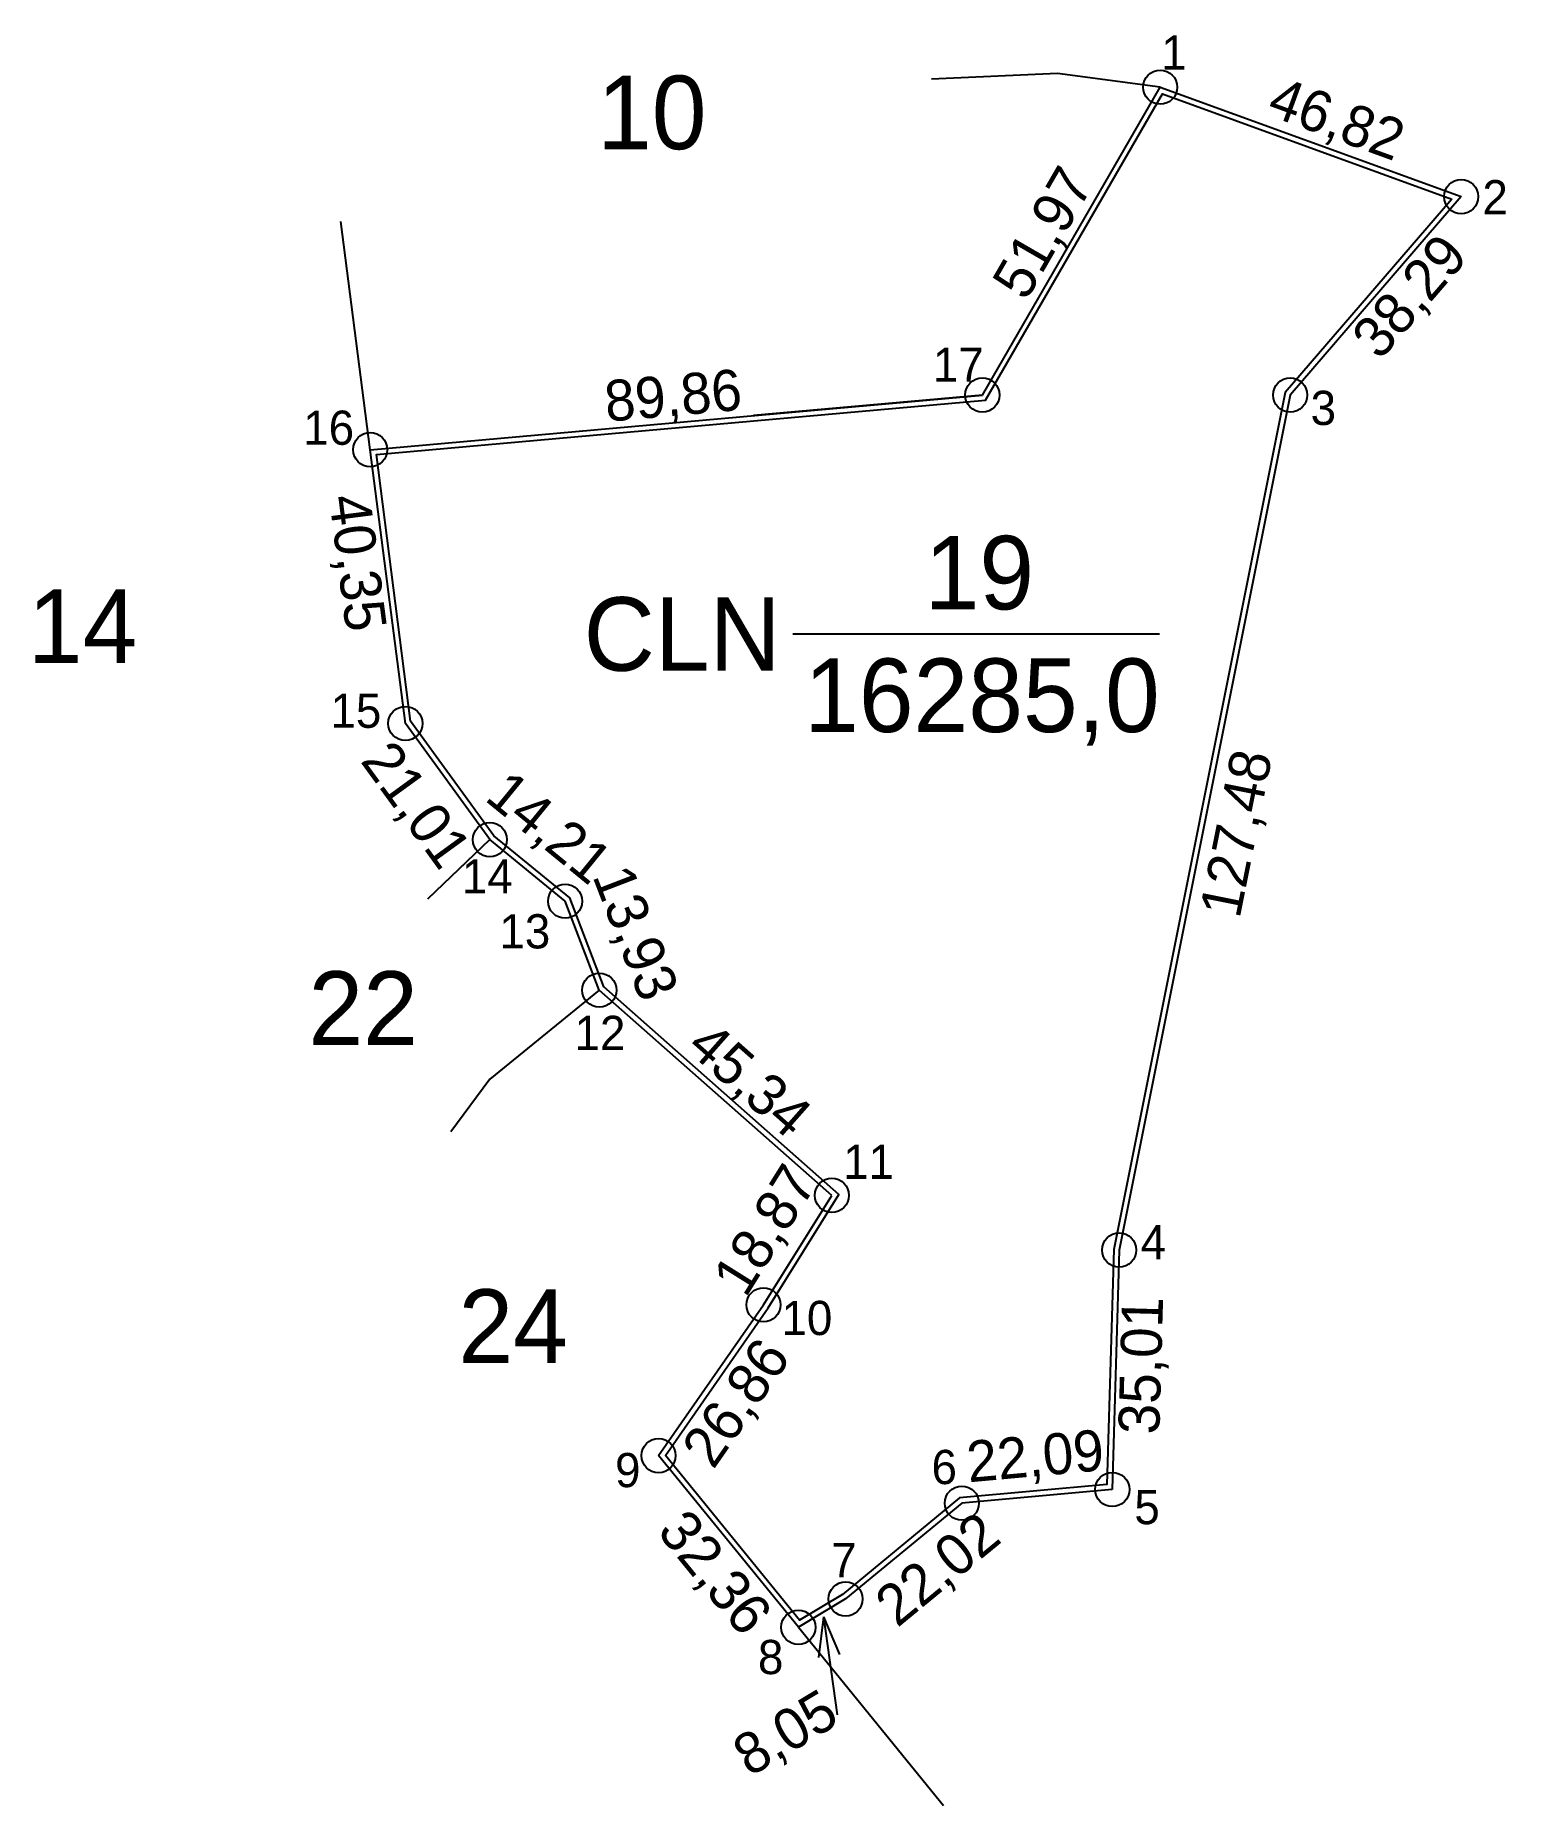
# Model space of a CAD drawing. Extents: x 553412 to 553626, y 1840727 to 1840986.
import ezdxf

# ---------------------------------------------------------------- set-up
doc = ezdxf.new("R2010")
doc.units = 0
for name, color, linetype in [('CanhThua', 7, 'Continuous'), ('ChieuDaiCanhThua', 7, 'Continuous'), ('Level 2', 7, 'Continuous'), ('Level 35', 7, 'Continuous'), ('MocDinhThua', 7, 'Continuous'), ('NhanDiaChinhThua', 7, 'Continuous'), ('NhanTuCan', 7, 'Continuous'), ('RauThua', 7, 'Continuous'), ('SoHieuDinhThua', 7, 'Continuous')]:
    doc.layers.add(name, color=color, linetype=linetype)

msp = doc.modelspace()

# ---------------------------------------------------------------- linework, layer by layer
at = {"layer": 'CanhThua'}
for p, q in [((553550, 1840933), (553576, 1840978)), ((553576, 1840978), (553620, 1840962)), ((553620, 1840962), (553595, 1840933)), ((553460.5, 1840925.01), (553550, 1840933)), ((553595, 1840933), (553570, 1840808)), ((553465.64, 1840884.99), (553460.5, 1840925.01)), ((553478, 1840868), (553465.64, 1840884.99)), ((553489, 1840859), (553478, 1840868)), ((553494, 1840846), (553489, 1840859)), ((553528, 1840816), (553494, 1840846)), ((553518, 1840800), (553528, 1840816)), ((553570, 1840808), (553569, 1840773)), ((553502.66, 1840777.95), (553518, 1840800)), ((553523.1, 1840752.86), (553502.66, 1840777.95)), ((553569, 1840773), (553547, 1840771)), ((553547, 1840771), (553530, 1840757)), ((553530, 1840757), (553523.1, 1840752.86))]:
    msp.add_line(p, q, dxfattribs=at)
at = {"layer": 'Level 2'}
msp.add_lwpolyline([(553618.64, 1840961.64), (553594.26, 1840933.36), (553569.2, 1840808.09), (553568.22, 1840773.73), (553546.68, 1840771.77), (553529.54, 1840757.66), (553523.28, 1840753.9), (553503.66, 1840777.99), (553518.67, 1840799.56), (553529.04, 1840816.15), (553494.68, 1840846.47), (553489.67, 1840859.48), (553478.59, 1840868.55), (553466.41, 1840885.3), (553461.4, 1840924.29), (553550.48, 1840932.24), (553576.36, 1840977.02)], close=True, dxfattribs=at)
at = {"layer": 'Level 35'}
for q in [(553526.05, 1840748.43), (553528.78, 1840740.07), (553529.13, 1840748.86)]:
    msp.add_line((553526.79, 1840754.38), q, dxfattribs=at)
at = {"layer": 'MocDinhThua'}
for centre in [(553576, 1840978), (553620, 1840962), (553550, 1840933), (553595, 1840933), (553460.5, 1840925.01), (553465.64, 1840884.99), (553478, 1840868), (553489, 1840859), (553494, 1840846), (553528, 1840816), (553570, 1840808), (553518, 1840800), (553502.66, 1840777.95), (553569, 1840773), (553547, 1840771), (553530, 1840757), (553523.1, 1840752.86)]:
    msp.add_circle(centre, 2.5, dxfattribs=at)
at = {"layer": 'NhanDiaChinhThua'}
msp.add_line((553522.31, 1840898.07), (553575.88, 1840898.07), dxfattribs=at)
at = {"layer": 'RauThua'}
for p, q in [((553561, 1840980), (553542.54, 1840979.17)), ((553576, 1840978), (553561, 1840980)), ((553460.5, 1840925.01), (553456.22, 1840958.35)), ((553550, 1840933), (553516.52, 1840930.01)), ((553478, 1840868), (553468.93, 1840859.35)), ((553478, 1840868), (553468.93, 1840859.35)), ((553468.93, 1840859.35), (553474.55, 1840864.71)), ((553494, 1840846), (553478, 1840833)), ((553494, 1840846), (553478, 1840833)), ((553478, 1840833), (553472.3, 1840825.28)), ((553478, 1840833), (553472.3, 1840825.28)), ((553523.1, 1840752.86), (553544.32, 1840726.79))]:
    msp.add_line(p, q, dxfattribs=at)

# ---------------------------------------------------------------- texts
at = {"layer": 'ChieuDaiCanhThua'}
for s, rotation, p in [('46,82', 340.0169, (553591.39, 1840974.03)), ('51,97', 59.9816, (553556.38, 1840946.59)), ('38,29', 49.2364, (553608.13, 1840937.93)), ('89,86', 5.1015, (553495.05, 1840929.08)), ('40,35', 277.3188, (553454.47, 1840918.08)), ('21,01', 306.0354, (553458.96, 1840879.49)), ('127,48', 78.6901, (553587.6, 1840856.32)), ('14,21', 320.7106, (553477.06, 1840873.86)), ('13,93', 291.0375, (553492.95, 1840862.7)), ('45,34', 318.5763, (553506.53, 1840837.35)), ('18,87', 57.9946, (553515.38, 1840800.89)), ('35,01', 88.3634, (553575.86, 1840781.01)), ('26,86', 55.174, (553510.66, 1840775.79)), ('22,09', 5.1944, (553547.99, 1840774.04)), ('32,36', 309.1686, (553502.3, 1840766.8)), ('22,02', 39.4725, (553537.57, 1840752.71)), ('8,05', 30.9638, (553515.99, 1840730.91))]:
    msp.add_text(s, height=6, rotation=rotation, dxfattribs=at).set_placement(p)
at = {"layer": 'NhanDiaChinhThua'}
for s, p in [('19', (553541.56, 1840901.66)), ('CLN', (553491.72, 1840892.69)), ('16285,0', (553523.94, 1840883.73))]:
    msp.add_text(s, height=10.756, dxfattribs=at).set_placement(p)
at = {"layer": 'NhanTuCan'}
for s, p in [('10', (553493.67, 1840968.94)), ('14', (553410.46, 1840893.83)), ('22', (553451.48, 1840838)), ('24', (553473.41, 1840791.51))]:
    msp.add_text(s, height=10.756, dxfattribs=at).set_placement(p)
at = {"layer": 'SoHieuDinhThua'}
for s, p in [('1', (553576.15, 1840980.57)), ('2', (553623.11, 1840959.42)), ('17', (553542.77, 1840934.93)), ('3', (553597.99, 1840928.62)), ('16', (553450.71, 1840925.72)), ('15', (553454.69, 1840884.35)), ('14', (553473.91, 1840860.13)), ('13', (553479.39, 1840852.1)), ('12', (553490.38, 1840837.25)), ('11', (553529.64, 1840818.41)), ('4', (553573.13, 1840806.67)), ('10', (553520.63, 1840795.58)), ('9', (553496.3, 1840773.34)), ('6', (553542.57, 1840773.79)), ('5', (553572.22, 1840767.93)), ('7', (553527.9, 1840760.18)), ('8', (553517.19, 1840746.01))]:
    msp.add_text(s, height=5, dxfattribs=at).set_placement(p)

doc.saveas('drawing.dxf')
